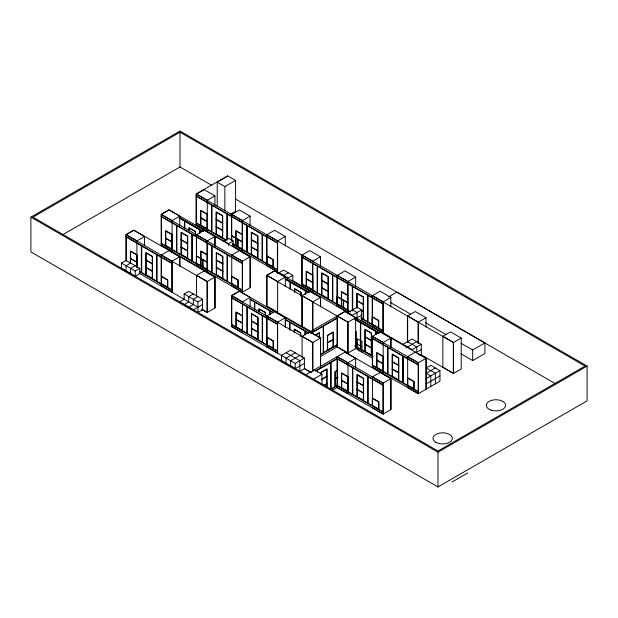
<?xml version="1.0" encoding="UTF-8"?>
<svg xmlns="http://www.w3.org/2000/svg" width="618" height="618" viewBox="0 0 618 618"><rect width="100%" height="100%" fill="white"/><g stroke="black" fill="none" stroke-linecap="round" stroke-linejoin="round"><path stroke-width="0.93" d="M30.9 217.142L180.016 131.055L587.1 366.08L587.1 400.858L437.984 486.945L30.9 251.92L30.9 217.142L437.984 452.175L587.1 366.08M180.016 132.213L32.908 217.142L437.984 451.016L585.091 366.08L180.016 132.213L180.016 166.984L62.997 234.546M227.663 175.821L196.176 194.006L196.176 224.913M133.704 230.213L126.057 234.631L126.057 261.005M168.892 209.904L161.244 214.315L161.244 245.377L242.318 292.183L242.318 261.275L161.244 214.461M126.188 260.935L126.188 234.701L133.836 230.29L144.542 236.47L144.542 245.84M161.368 214.392L172.082 220.572L172.082 251.487L161.368 245.3L161.368 214.392L169.023 209.973L179.73 216.153L179.73 225.524M196.555 194.075L207.262 200.255L207.262 231.171L196.555 224.991L196.555 194.075L204.203 189.656L214.909 195.844L214.909 205.207M217.212 206.505L217.212 182.155L227.918 175.968L235.566 180.386L235.566 211.302L230.622 214.152M217.212 182.155L224.859 186.566L235.566 180.386M126.188 234.701L136.895 240.889L144.542 236.47M172.082 220.572L179.73 216.153M207.262 200.255L214.909 195.844M121.437 263.059L126.026 260.41L139.792 268.359L139.792 273.658L135.203 276.308L121.437 268.359L121.437 263.059L135.203 271.008L139.792 268.359M130.614 263.059L126.026 265.709L126.026 271.008M135.203 265.709L130.614 268.359L130.614 273.658M161.368 255.018L172.082 261.198L172.082 292.113L161.368 285.933L161.368 255.018L169.023 250.599L179.73 256.787L179.73 266.149M196.555 234.701L207.262 240.889L207.262 271.796L196.555 265.616L196.555 234.701L204.203 230.29L214.909 236.47L214.909 245.84M231.742 240.618L231.742 214.392L239.39 209.973L250.097 216.153L250.097 225.524M172.082 261.198L179.73 256.787M207.262 240.889L214.909 236.47M231.742 214.392L242.449 220.572L250.097 216.153M223.963 240.958L228.552 238.309L233.141 240.958L233.141 246.258M420.758 354.577L453.303 373.365L453.303 342.457L196.3 194.075L196.3 224.991L228.552 243.608L233.141 240.958M196.555 295.937L196.555 275.334L204.203 270.916L214.909 277.096L214.909 308.011L207.262 312.43L201.499 309.1M231.742 255.018L239.39 250.599L250.097 256.787L250.097 287.694L242.449 292.113L231.742 285.933L231.742 255.018L242.449 261.198L250.097 256.787M266.922 234.701L277.636 240.889L277.636 271.796L266.922 265.616L266.922 234.701L274.577 230.29L285.284 236.47L285.284 245.84M184.156 293.967L188.745 291.317L202.519 299.266L202.519 309.865L197.93 312.515L197.93 301.916L184.156 293.967L184.156 299.266L197.93 307.216M196.555 275.334L207.262 281.514L214.909 277.096M277.636 240.889L285.284 236.47M184.156 299.266L179.568 301.916L193.334 309.865L202.519 304.566M193.334 293.967L188.745 296.617L188.745 301.916L184.156 304.566M197.93 296.617L193.334 299.266L193.334 304.566L188.745 307.216M197.93 301.916L202.519 299.266M239.259 291.155L231.611 295.574L231.611 326.628L281.816 355.613M274.446 270.839L266.798 275.257L266.798 306.319L310.329 331.449M231.742 295.643L242.449 301.823L242.449 332.739L231.742 326.559L231.742 295.643L239.39 291.232L250.097 297.412L250.097 306.775M266.922 275.334L277.636 281.514L277.636 312.43L266.922 306.242L266.922 275.334L274.577 270.916L285.284 277.096L285.284 286.466M302.109 255.018L312.816 261.198L312.816 292.113L302.109 285.933L302.109 255.018L309.757 250.599L320.464 256.787L320.464 267.084M277.505 273.635L283.623 270.105L292.801 275.404L292.801 280.703M283.623 275.404L288.212 272.754M242.449 301.823L250.097 297.412M277.636 281.514L285.284 277.096M312.816 261.198L320.464 256.787M292.801 275.404L288.212 278.054L232.322 245.786M266.922 315.96L277.636 322.14L277.636 353.056L266.922 346.868L266.922 315.96L274.577 311.542L285.284 317.722L285.284 327.092M311.171 331.789L302.109 326.559L302.109 295.643L309.757 291.232L320.464 297.412L320.464 306.775M337.297 275.334L348.004 281.514L348.004 312.43L337.297 306.242L337.297 275.334L344.944 270.916L355.651 277.096L355.651 286.466M277.636 322.14L285.284 317.722M302.109 295.643L312.816 301.823L320.464 297.412M348.004 281.514L355.651 277.096M344.813 311.472L337.165 315.883L337.165 346.945L320.557 356.532M302.109 357.814L302.109 336.269L337.165 316.03M337.297 315.96L344.944 311.542L355.651 317.722L355.651 348.637L348.004 353.056L337.297 346.868L337.297 315.96L348.004 322.14L355.651 317.722M372.476 295.643L383.191 301.823L383.191 332.739L372.476 326.559L372.476 295.643L380.132 291.232L390.839 297.412L390.839 306.775M311.263 332.747L337.158 317.791M310.761 333.481L323.214 326.296L323.214 352.793L320.719 354.23M337.165 318.239L323.546 326.095L323.554 352.6L337.165 344.736M347.88 312.499L357.057 307.2L361.646 309.85L361.646 320.448M315.095 335.095L319.514 332.546L319.514 337.328M315.396 335.211L319.29 332.971L319.29 337.382M304.411 363.399L295.234 368.699L281.468 360.75L281.468 355.45L290.645 350.151L304.411 358.1L304.411 368.699L299.823 371.348L299.823 360.75L286.057 352.801M361.646 309.85L352.469 315.149L291.704 280.07M388.799 296.825L396.957 292.113L484.921 342.897L484.921 353.496L472.677 360.564L461.059 353.851M302.109 336.269L312.816 342.457L320.464 338.038L320.464 367.077M383.191 301.823L390.839 297.412M295.234 352.801L286.057 358.1L286.057 363.399M357.057 317.799L361.646 315.149M299.823 355.45L290.645 360.75L290.645 366.049M327.401 342.712L333.303 339.305M327.401 343.005L333.303 339.599M281.468 355.45L295.234 363.399L304.411 358.1M320.448 354.825L337.158 345.176M305.284 375.064L344.944 352.167L355.651 358.355L355.651 367.718M372.476 336.269L383.191 342.457L383.191 373.365L372.476 367.185L372.476 336.269L380.132 331.858L390.839 338.038L390.839 347.409M407.664 342.187L407.664 315.96L415.311 311.542L426.026 317.722L426.026 327.092M315.165 371.124L337.405 358.293M337.552 358.649L331.086 362.372L331.094 388.876L337.946 384.906M312.94 379.483L322.001 374.253L322.001 384.558M348.004 362.766L348.004 393.681L337.297 387.501L337.297 356.586L348.004 362.766L355.651 358.355M383.191 342.457L390.839 338.038M407.664 315.96L418.371 322.14L426.026 317.722M321.306 379.498L327.022 376.2M337.946 369.888L334.971 371.611L334.971 386.621M321.306 379.792L327.022 376.493M337.552 370.414L335.203 371.773L335.203 378.834M323.654 385.501L327.022 383.562M334.971 378.965L337.946 377.25M324.048 385.57L327.022 383.855M334.971 379.267L337.946 377.544M402.951 344.296L412.129 338.996L421.306 344.296L421.306 354.894L419.776 355.775M337.552 384.836L335.203 386.196L335.203 379.128M330.808 389.471L337.405 385.671M332.461 390.29L337.405 387.432M406.011 347.826L416.717 341.646M421.306 344.296L412.129 349.595L361.236 320.217M372.476 376.903L380.132 372.484L390.839 378.664L390.839 409.579L383.191 413.998L372.476 407.81L372.476 376.903L383.191 383.083L390.839 378.664M407.664 356.586L415.311 352.167L426.026 358.355L426.026 389.263L418.371 393.681L407.664 387.501L407.664 356.586L418.371 362.766L426.026 358.355M442.851 336.269L450.499 331.858L461.206 338.038L461.206 368.954L453.558 373.365L442.851 367.185L442.851 336.269L453.558 342.457L461.206 338.038M421.306 349.595L416.717 352.245L416.717 346.945L407.54 341.646M435.358 367.973L426.181 373.272L430.769 375.922L430.769 386.52M461.059 343.253L472.677 349.966L484.921 342.897M426.181 378.571L439.946 370.622L439.946 381.221L426.181 389.17M426.181 383.871L439.946 375.922M452.082 481.97L467.695 472.955M180.016 166.984L211.75 185.307M235.134 198.811L555.026 383.5M390.53 302.534L410.445 314.029M425.377 322.65L446.126 334.632M196.285 195.852L277.374 242.658M301.847 256.787L382.936 303.592M196.285 196.292L211.588 205.122L211.58 231.619L196.285 222.789M277.374 243.098L262.449 234.492L262.449 260.989L277.374 269.595M301.847 257.227L317.15 266.057L317.142 292.561L301.847 283.724M382.936 304.033L368.011 295.427L368.011 321.924L382.936 330.53M207.246 214.106L200.618 210.274L200.618 225.292M216.107 219.22L222.735 223.044M242.434 234.415L235.806 230.591L235.806 245.609M251.294 239.537L257.922 243.361M321.669 280.155L328.297 283.986M347.996 295.358L341.368 291.526L341.368 306.543M356.856 300.472L363.484 304.295M216.107 219.514L222.735 223.345M242.179 234.562L236.061 231.032L236.061 238.1M251.294 239.83L257.922 243.654M321.669 280.448L328.297 284.28M347.741 295.504L341.623 291.966L341.623 299.035M356.856 300.765L363.484 304.589M200.618 217.636L207.246 221.468M216.107 226.582L222.735 230.406M242.434 241.777L231.402 235.412L231.402 240.193M251.294 246.891L257.922 250.723M306.18 278.571L312.808 282.403M321.669 287.517L328.297 291.341M347.996 302.712L336.972 296.346L336.972 304.002M360.935 310.19L363.484 311.657M200.618 217.93L207.246 221.762M216.107 226.876L222.735 230.699M242.434 242.071L231.657 235.852L231.657 240.271M251.294 247.185L257.922 251.016M306.18 278.873L312.808 282.696M321.669 287.81L328.297 291.642M347.996 303.013L337.227 296.787L337.227 303.855L347.741 309.927M360.935 310.483L363.484 311.951M352.469 309.85L357.057 312.499L357.057 319.568M232.422 243.361L242.179 248.992M360.935 317.544L363.229 318.873L363.229 311.804M226.057 239.969L211.966 231.843L211.974 205.338L226.891 213.952L226.883 240.456M232.275 243.569L246.775 251.928L246.775 225.431L227.262 214.176L227.262 239.73M262.071 260.765L247.154 252.159L247.154 225.663L262.071 234.268L262.063 260.765M350.73 311.935L332.824 301.615L332.832 275.11L352.337 286.373L352.33 310.978M360.997 317.876L367.633 321.7L367.633 295.203L352.716 286.597L352.716 310.251M196.285 223.229L225.5 240.085M232.306 244.025L277.374 270.035M301.847 284.172L349.556 311.704M361.229 318.455L382.936 330.97M232.561 245.779L242.449 251.487L242.449 220.572M169.147 209.904L250.228 256.709L250.228 287.625M274.701 270.839L320.595 297.335L320.595 306.706M345.068 311.472L426.15 358.278L426.15 389.193M184.828 228.73L184.836 221.159L199.753 229.765L199.745 233.558M290.004 281.878L285.176 279.089L289.996 281.885L289.996 288.506M290.383 289.672L290.39 282.102L305.307 290.707L305.3 294.5M305.686 290.931L309 292.847L305.678 290.931L305.678 293.774M360.379 322.503L354.74 319.251L360.371 322.511L360.371 349.008L354.732 345.756M373.187 356.401L360.75 349.224L360.757 322.727L375.674 331.333L375.667 334.183M376.053 334.4L376.061 331.557L378.54 332.994M184.828 221.159L199.745 229.772M200.124 229.996L202.611 231.426L200.132 229.989L200.124 232.831M290.383 282.102L305.3 290.715M360.75 322.727L375.667 331.341M376.053 331.565L378.533 332.994M439.946 370.622L430.769 365.323L426.181 367.973L435.358 373.272L435.358 383.871M266.798 275.404L347.88 322.217L347.88 353.125L336.192 346.381M161.236 216.238L242.318 263.036M372.345 338.116L418.247 364.612M161.236 216.679L176.539 225.5L176.532 252.005L161.236 243.175M242.318 263.484L227.401 254.871L227.401 281.368L242.318 289.981M372.345 338.556L387.648 347.386L387.64 373.89M402.951 356.215L388.027 347.61L388.027 374.106L402.951 382.712L402.951 356.215L402.944 382.72M418.247 391.549L403.322 382.944L403.322 356.447L418.247 365.053M364.906 336.601L371.534 340.425M364.906 336.895L371.534 340.719M364.906 343.956L371.534 347.787M364.906 344.257L371.534 348.081M181.059 239.606L187.687 243.43M216.246 259.915L222.874 263.747M392.167 361.484L398.795 365.315M181.059 239.9L187.687 243.724M207.13 254.948L201.012 251.418L201.012 258.478M216.246 260.209L222.874 264.041M392.167 361.777L398.795 365.609M357.343 344.133L361.932 346.783M355.087 346.397L372.615 356.509M165.57 238.023L172.198 241.847M181.059 246.961L187.687 250.792M207.385 262.163L196.354 255.798L196.424 263.925M216.246 267.277L222.874 271.101M376.679 359.9L383.307 363.732M392.167 368.846L398.795 372.669M165.57 238.316L172.198 242.14M181.059 247.254L187.687 251.086M196.609 256.238L207.385 262.457M216.246 267.571L222.874 271.395M231.796 276.547L237.915 280.085L237.915 287.146L231.796 283.616M376.679 360.201L383.307 364.025M392.167 369.139L398.795 372.971M355.087 348.166L372.608 358.278M196.609 263.299L207.13 269.371M372.345 365.053L387.648 373.882M161.236 243.616L242.318 290.421M372.345 365.501L418.247 391.99M133.959 230.213L215.041 277.026L215.041 307.934M239.514 291.155L320.595 337.969L320.595 367.007M345.068 352.098L390.962 378.595L390.962 409.502M309.757 331.858L320.464 338.038M250.367 299.182L273.735 312.669M285.547 319.498L308.923 332.986M250.29 299.583L254.438 301.97L254.431 309.548M254.817 302.194L269.742 310.8L269.734 314.593M273.341 312.886L270.112 311.024L270.112 314.809M285.477 319.9L289.626 322.287L289.618 329.857M308.529 333.195L305.3 331.341L305.3 334.183M126.057 234.778L207.138 281.584L207.138 312.499L202.132 309.61M231.611 295.721L312.693 342.526L312.693 371.565M126.049 236.547L171.951 263.036M231.603 297.49L277.505 323.979M337.158 358.432L383.06 384.921M126.049 236.988L141.36 245.817L141.352 272.322L139.738 271.387M171.951 263.484L157.026 254.871L157.026 281.368L171.951 289.981M231.603 297.93L246.914 306.76L246.906 333.256L231.603 324.427M277.505 324.419L262.58 315.813L262.58 342.31L277.505 350.916M337.158 358.873L352.469 367.702L352.461 394.199L337.158 385.369M368.135 376.756L383.06 385.362M145.871 259.915L152.499 263.747M251.426 320.858L258.061 324.682M356.98 381.8L363.616 385.624M145.871 260.209L152.499 264.041M251.426 321.151L258.061 324.983M356.98 382.094L363.616 385.918M130.383 258.332L137.011 262.163M145.871 267.277L152.499 271.101M161.174 276.107L167.802 279.939L167.802 287.594M235.937 319.274L242.565 323.106M251.426 328.22L258.061 332.044M266.729 337.049L273.357 340.881L273.357 348.529M341.491 380.217L348.119 384.041M356.98 389.162L363.616 392.986M130.383 258.625L137.011 262.457M145.871 267.571L152.499 271.395M235.937 319.568L242.565 323.399M251.426 328.513L258.061 332.337M341.491 380.51L348.119 384.342M356.98 389.456L363.616 393.28M372.538 398.432L378.656 401.963L378.656 409.031L372.538 405.501M314.346 369.834L322.001 374.253M367.764 403.029L352.839 394.423L352.847 367.919L367.764 376.532L367.756 403.036M383.06 411.858L368.135 403.253L368.143 376.756M139.398 271.634L171.951 290.421M231.603 324.867L277.505 351.364M337.158 385.81L383.06 412.299M304.581 368.614L311.171 372.415M139.413 273.395L184.604 299.491M304.35 368.622L311.024 372.476M472.677 349.966L472.677 360.564M453.558 342.457L453.558 373.365M437.984 452.175L437.984 486.945M418.371 322.14L418.371 343.685M418.371 362.766L418.371 393.681M418.116 322.14L418.116 343.685M414.091 389.162L414.091 381.507L407.463 377.675L407.463 385.331M407.409 315.96L407.409 342.187M403.33 356.439L403.33 382.936M398.795 380.325L398.795 357.953L392.167 354.122L392.167 376.501M398.54 365.168L398.54 358.1L392.422 354.57L392.422 361.63M398.54 365.462L398.54 372.523M398.54 372.816L398.54 379.885L392.422 376.354L392.422 369.286M392.422 361.924L392.422 368.992M390.97 339.73L390.97 340.17M390.962 337.969L390.962 347.331M383.307 371.387L383.307 356.37L376.679 352.546L376.679 367.555M383.191 383.083L383.191 413.998M383.052 363.585L383.052 356.516L376.934 352.986L376.934 360.047M383.052 363.878L383.052 370.947L376.934 367.409L376.934 360.348M382.936 301.823L382.936 332.739M378.911 409.471L378.911 401.816L372.283 397.992L372.283 405.647M378.78 328.143L378.78 320.487L372.152 316.663L372.152 324.319M372.221 295.643L372.221 326.559M371.534 355.443L371.534 333.063L364.906 329.239L364.906 351.611M371.279 340.279L371.279 333.21L365.161 329.68L365.161 336.748M371.279 340.572L371.279 347.64M371.279 347.934L371.279 355.002L365.161 351.464L365.161 344.404M365.161 337.042L365.161 344.11M363.616 400.642L363.616 378.27L356.98 374.438L356.98 396.818M363.484 319.313L363.484 296.941L356.856 293.11L356.856 308.127M363.361 385.477L363.361 378.417L357.235 374.879L357.235 381.947M363.361 385.771L363.361 392.839M363.361 393.133L363.361 400.201L357.235 396.663L357.235 389.603M363.229 304.149L363.229 297.088L357.111 293.55L357.111 300.618M363.229 304.442L363.229 311.511M357.235 382.241L357.235 389.309M357.111 300.912L357.111 307.98M356.045 331.487L356.045 346.497M355.79 331.634L355.79 338.695M355.79 338.988L355.79 346.057M348.119 391.696L348.119 376.686L341.491 372.855L341.491 387.872M348.004 322.14L348.004 353.056M347.864 383.894L347.864 376.833L341.746 373.295L341.746 380.364M347.864 384.195L347.864 391.256L341.746 387.725L341.746 380.657M347.749 281.514L347.749 312.43M343.6 300.178L343.6 307.834M343.345 300.325L343.345 307.385M341.623 299.328L341.623 306.397M337.042 275.334L337.042 306.242M333.303 346.961L333.303 331.943L327.401 335.35L327.401 350.367M333.079 339.436L333.079 332.368L327.633 335.512L327.633 342.581M333.079 339.73L333.079 346.798L327.633 349.942L327.633 342.874M330.746 389.07L330.738 362.573L317.358 370.298L317.366 372.19M328.297 298.996L328.297 276.625L321.669 272.793L321.669 295.172M328.042 283.84L328.042 276.771L321.924 273.241L321.924 280.302M328.042 284.133L328.042 291.194M328.042 291.495L328.042 298.556L321.924 295.025L321.924 287.957M327.022 387.386L327.022 368.838L321.074 372.268L321.074 374.184M326.791 376.331L326.791 369.263L321.306 372.43L321.306 374.199M326.791 376.625L326.791 383.693M326.791 383.987L326.791 387.517M321.924 280.595L321.924 287.664M312.816 301.823L312.816 330.869M312.816 342.457L312.816 371.495M312.808 290.058L312.808 275.041L306.18 271.217L306.18 286.227M312.693 301.901L312.693 330.939M312.561 261.198L312.561 292.113M312.553 282.256L312.553 275.188L306.435 271.657L306.435 278.718M312.553 282.55L312.553 289.618L306.435 286.08L306.435 279.019M304.913 334.902L304.921 331.117L289.996 322.511L289.996 330.082M301.986 295.721L301.986 326.628M301.854 255.018L301.854 285.933M301.159 295.311L301.159 292.438L294.531 288.614L294.531 292.438M300.904 296.122L300.904 292.584L294.786 289.054L294.786 291.704M300.781 336.671L300.781 332.847L294.153 329.015L294.153 331.889M300.526 335.644L300.526 332.994L294.407 329.464L294.407 332.113M295.234 363.399L295.234 368.699M285.408 317.652L285.408 327.022M277.505 322.217L277.505 353.125M277.382 240.889L277.382 271.796M273.218 267.208L273.218 259.552L266.59 255.728L266.59 263.384M266.798 316.03L266.798 346.945M266.667 234.701L266.667 265.616M265.593 316.362L265.593 312.53L258.965 308.706L258.965 311.572M265.338 315.327L265.338 312.677L259.22 309.147L259.22 311.796M258.061 339.699L258.061 317.328L251.426 313.496L251.426 335.875M257.922 258.378L257.922 235.999L251.294 232.175L251.294 254.546M257.806 324.535L257.806 317.474L251.68 313.936L251.68 321.005M257.806 324.829L257.806 331.897M257.806 332.19L257.806 339.259L251.68 335.728L251.68 328.66M257.667 243.214L257.667 236.146L251.549 232.615L251.549 239.684M257.667 243.507L257.667 250.576M257.667 250.869L257.667 257.938L251.549 254.4L251.549 247.339M254.825 302.194L254.817 309.765M251.68 321.298L251.68 328.367M251.549 239.977L251.549 247.038M247.161 225.655L247.161 252.152M242.565 330.754L242.565 315.744L235.937 311.912L235.937 326.93M242.449 261.198L242.449 292.113M242.31 322.959L242.31 315.891L236.192 312.36L236.192 319.421M242.31 323.253L242.31 330.313L236.192 326.783L236.192 319.715M242.194 220.572L242.194 251.487M238.169 287.594L238.169 279.939L231.541 276.107L231.541 283.762M238.038 239.243L238.038 246.891M237.783 239.39L237.783 246.451M236.061 238.394L236.061 245.462M231.487 214.392L231.487 240.618M228.552 243.608L228.552 245.377M224.859 186.566L224.859 210.923M222.874 278.757L222.874 256.385L216.246 252.553L216.246 274.933M222.735 238.061L222.735 215.69L216.107 211.858L216.107 234.237M222.619 263.6L222.619 256.532L216.501 253.001L216.501 260.062M222.619 263.894L222.619 270.954M222.619 271.248L222.619 278.316L216.501 274.786L216.501 267.718M222.48 222.897L222.48 215.836L216.362 212.298L216.362 219.367M222.48 223.191L222.48 230.259M222.48 230.553L222.48 237.621L216.362 234.091L216.362 227.022M216.501 260.356L216.501 267.424M216.362 219.66L216.362 226.729M215.041 236.393L215.041 246.698M207.385 269.819L207.385 254.801L200.757 250.978L200.757 265.987M207.262 281.514L207.262 312.43M207.138 240.958L207.138 271.874M206.991 221.321L206.991 214.253L200.873 210.723L200.873 217.783M206.991 221.615L206.991 228.675L200.873 225.145L200.873 218.077M202.982 259.622L202.982 267.277M202.727 259.769L202.727 266.837M201.012 258.772L201.012 265.84M196.431 234.778L196.431 265.694M196.424 236.547L196.424 236.988M195.605 235.327L195.605 231.495L188.977 227.671L188.977 230.537M195.35 234.292L195.35 231.642L189.232 228.112L189.232 230.761M187.687 258.448L187.687 236.068L181.059 232.244L181.059 254.616M187.432 243.283L187.432 236.215L181.313 232.685L181.313 239.753M187.432 243.577L187.432 250.645M187.432 250.939L187.432 258L181.313 254.469L181.313 247.401M181.313 240.047L181.313 247.107M179.853 256.709L179.853 266.08M172.198 249.502L172.198 234.485L165.57 230.661L165.57 245.678M171.943 241.7L171.943 234.631L165.825 231.101L165.825 238.169M171.943 241.993L171.943 249.062L165.825 245.531L165.825 238.463M171.951 261.275L171.951 292.183M161.244 255.087L161.244 286.003M152.499 278.757L152.499 256.385L145.871 252.553L145.871 274.933M152.244 263.6L152.244 256.532L146.126 253.001L146.126 260.062M152.244 263.894L152.244 270.954M152.244 271.248L152.244 278.316L146.126 274.786L146.126 267.718M146.126 260.356L146.126 267.424M137.011 266.945L137.011 254.801L130.383 250.978L130.383 263.121M136.895 240.889L136.895 267.115M136.756 262.017L136.756 254.948L130.637 251.418L130.637 258.478M136.756 262.31L136.756 267.609M135.203 271.008L135.203 276.308M130.637 258.772L130.637 263.191M332.453 274.886L317.528 266.281L317.528 292.777L332.453 301.383L332.453 274.886M272.963 259.699L266.845 256.169L266.845 263.237L272.963 266.767L272.963 259.699M378.525 320.634L372.407 317.104L372.407 324.172L378.525 327.702L378.525 320.634M203.368 231.41L179.166 217.443L203.361 231.418M308.923 292.353L285.555 278.865L308.915 292.36M379.29 332.986L355.095 319.012L379.282 332.986M184.45 220.935L179.622 218.146L184.442 220.943L184.45 228.506L184.442 220.943M418.247 362.843L372.353 336.346L372.353 367.262L418.247 393.759L418.247 362.843M191.843 234.338L176.918 225.732L176.918 252.229L191.843 260.835L191.843 234.338M211.727 245.817L192.213 234.562L192.213 261.059L211.727 272.314L211.727 245.817M227.022 254.647L212.098 246.041L212.098 272.538L227.022 281.144L227.022 254.647M361.932 341.484L357.343 338.834L357.343 349.433L361.932 352.082L361.932 341.484M413.836 381.654L407.718 378.116L407.718 385.184L413.836 388.714L413.836 381.654M383.06 383.152L337.165 356.663L337.165 387.571L383.06 414.068L383.06 383.152M156.655 254.647L141.731 246.041L141.731 272.538L156.655 281.144L156.655 254.647M262.21 315.589L247.285 306.984L247.285 333.481L262.21 342.086L262.21 315.589M167.548 280.085L161.429 276.547L161.429 283.616L167.548 287.146L167.548 280.085M273.102 341.028L266.984 337.49L266.984 344.558L273.102 348.089L273.102 341.028M491.101 410.151A9.656 5.57 0 0 0 505.586 405.323A9.656 5.57 0 0 0 491.101 400.495A9.656 5.57 0 0 0 491.101 410.151M435.852 442.318A9.656 5.57 0 0 0 452.005 439.815A9.656 5.57 0 0 0 440.178 432.994A9.656 5.57 0 0 0 435.852 442.318"/></g></svg>
